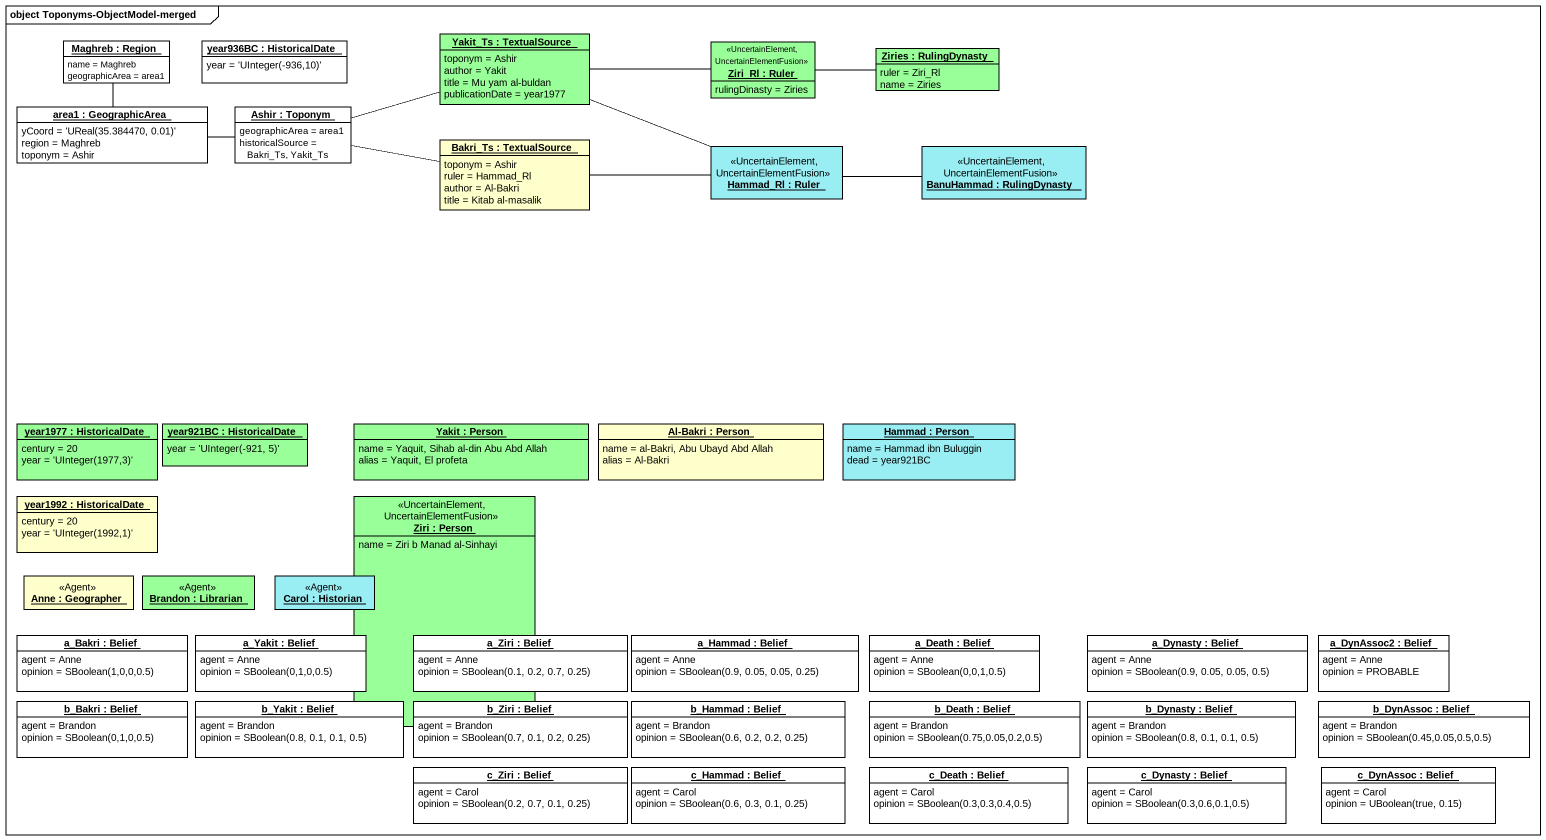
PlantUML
@startuml
mainframe object Toponyms-ObjectModel-merged
hide circle
hide empty members
object "Maghreb : Region" as Maghreb {
  name = Maghreb
  geographicArea = area1
}
object "year936BC : HistoricalDate" as year936BC {
  year = 'UInteger(-936,10)'
}
object "Yakit_Ts : TextualSource" as Yakit_Ts #99FF99 {
  toponym = Ashir
  author = Yakit
  title = Mu yam al-buldan
  publicationDate = year1977
}
object "Ziri_Rl : Ruler" as Ziri_Rl <<UncertainElement, UncertainElementFusion>> #99FF99 {
  rulingDinasty = Ziries
}
object "Ziries : RulingDynasty" as Ziries #99FF99 {
  ruler = Ziri_Rl
  name = Ziries
}
object "area1 : GeographicArea" as area1 {
  yCoord = 'UReal(35.384470, 0.01)'
  region = Maghreb
  toponym = Ashir
}
object "Ashir : Toponym" as Ashir {
  geographicArea = area1
  historicalSource = Bakri_Ts, Yakit_Ts
}
object "Bakri_Ts : TextualSource" as Bakri_Ts #FFFFCC {
  toponym = Ashir
  ruler = Hammad_Rl
  author = Al-Bakri
  title = Kitab al-masalik
}
object "Hammad_Rl : Ruler" as Hammad_Rl <<UncertainElement, UncertainElementFusion>> #99EEF3
object "BanuHammad : RulingDynasty" as BanuHammad <<UncertainElement, UncertainElementFusion>> #99EEF3
object "year1977 : HistoricalDate" as year1977 #99FF99 {
  century = 20
  year = 'UInteger(1977,3)'
}
object "year921BC : HistoricalDate" as year921BC #99FF99 {
  year = 'UInteger(-921, 5)'
}
object "Yakit : Person" as Yakit #99FF99 {
  name = Yaquit, Sihab al-din Abu Abd Allah
  alias = Yaquit, El profeta
}
object "Al-Bakri : Person" as Al_Bakri #FFFFCC {
  name = al-Bakri, Abu Ubayd Abd Allah
  alias = Al-Bakri
}
object "Hammad : Person" as Hammad #99EEF3 {
  name = Hammad ibn Buluggin
  dead = year921BC
}
object "year1992 : HistoricalDate" as year1992 #FFFFCC {
  century = 20
  year = 'UInteger(1992,1)'
}
object "Ziri : Person" as Ziri <<UncertainElement, UncertainElementFusion>> #99FF99 {
  name = Ziri b Manad al-Sinhayi
}
object "Anne : Geographer" as Anne <<Agent>> #FFFFCC
object "Brandon : Librarian" as Brandon <<Agent>> #99FF99
object "Carol : Historian" as Carol <<Agent>> #99EEF3
object "a_Bakri : Belief" as a_Bakri {
  agent = Anne
  opinion = SBoolean(1,0,0,0.5)
}
object "a_Yakit : Belief" as a_Yakit {
  agent = Anne
  opinion = SBoolean(0,1,0,0.5)
}
object "a_Ziri : Belief" as a_Ziri {
  agent = Anne
  opinion = SBoolean(0.1, 0.2, 0.7, 0.25)
}
object "a_Hammad : Belief" as a_Hammad {
  agent = Anne
  opinion = SBoolean(0.9, 0.05, 0.05, 0.25)
}
object "a_Death : Belief" as a_Death {
  agent = Anne
  opinion = SBoolean(0,0,1,0.5)
}
object "a_Dynasty : Belief" as a_Dynasty {
  agent = Anne
  opinion = SBoolean(0.9, 0.05, 0.05, 0.5)
}
object "a_DynAssoc2 : Belief" as a_DynAssoc2 {
  agent = Anne
  opinion = PROBABLE
}
object "b_Bakri : Belief" as b_Bakri {
  agent = Brandon
  opinion = SBoolean(0,1,0,0.5)
}
object "b_Yakit : Belief" as b_Yakit {
  agent = Brandon
  opinion = SBoolean(0.8, 0.1, 0.1, 0.5)
}
object "b_Ziri : Belief" as b_Ziri {
  agent = Brandon
  opinion = SBoolean(0.7, 0.1, 0.2, 0.25)
}
object "b_Hammad : Belief" as b_Hammad {
  agent = Brandon
  opinion = SBoolean(0.6, 0.2, 0.2, 0.25)
}
object "b_Death : Belief" as b_Death {
  agent = Brandon
  opinion = SBoolean(0.75,0.05,0.2,0.5)
}
object "b_Dynasty : Belief" as b_Dynasty {
  agent = Brandon
  opinion = SBoolean(0.8, 0.1, 0.1, 0.5)
}
object "b_DynAssoc : Belief" as b_DynAssoc {
  agent = Brandon
  opinion = SBoolean(0.45,0.05,0.5,0.5)
}
object "c_Ziri : Belief" as c_Ziri {
  agent = Carol
  opinion = SBoolean(0.2, 0.7, 0.1, 0.25)
}
object "c_Hammad : Belief" as c_Hammad {
  agent = Carol
  opinion = SBoolean(0.6, 0.3, 0.1, 0.25)
}
object "c_Death : Belief" as c_Death {
  agent = Carol
  opinion = SBoolean(0.3,0.3,0.4,0.5)
}
object "c_Dynasty : Belief" as c_Dynasty {
  agent = Carol
  opinion = SBoolean(0.3,0.6,0.1,0.5)
}
object "c_DynAssoc : Belief" as c_DynAssoc {
  agent = Carol
  opinion = UBoolean(true, 0.15)
}
Yakit_Ts -right- Ziri_Rl
Yakit_Ts -right- Hammad_Rl
Ziri_Rl -right- Ziries
area1 -up- Maghreb
area1 -right- Ashir
Ashir -right- Yakit_Ts
Ashir -right- Bakri_Ts
Bakri_Ts -right- Hammad_Rl
Hammad_Rl -right- BanuHammad
@enduml
